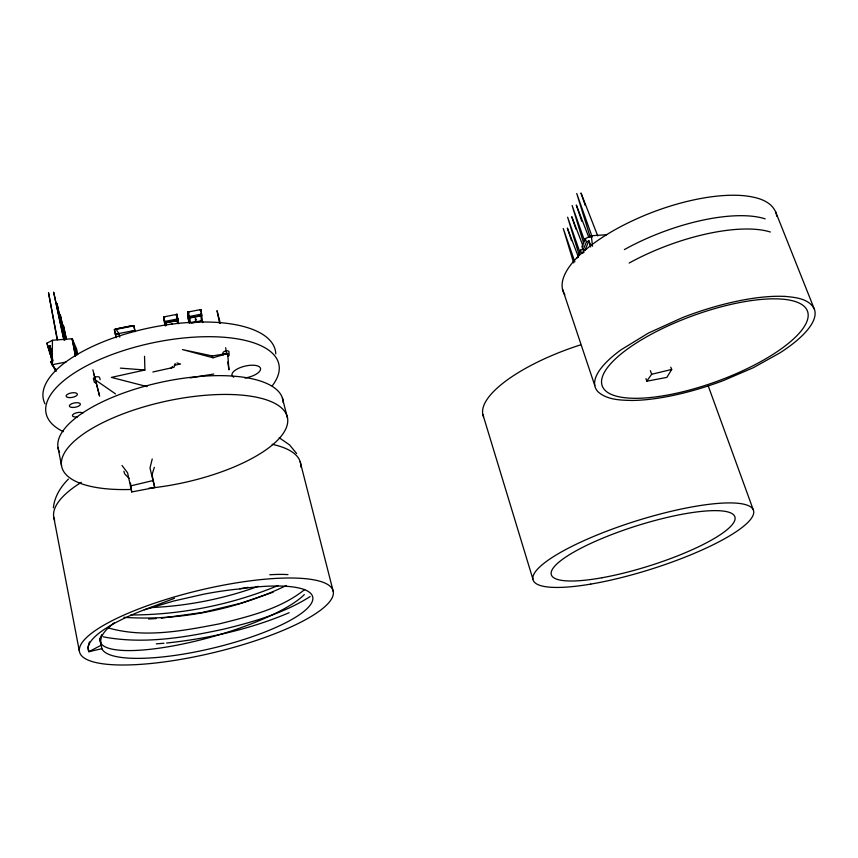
<?xml version="1.0" encoding="UTF-8"?>
<svg xmlns="http://www.w3.org/2000/svg" width="858" height="858" viewBox="0 0 858 858"><rect width="100%" height="100%" fill="white"/><g stroke="black" fill="none" stroke-linecap="round" stroke-linejoin="round"><path stroke-width="1.29" d="M77.713 354.257L76.652 349.045L72.158 338.738L52.456 340.272L52.134 364.725L56.017 370.999L50.536 361.454L52.134 364.725L65.991 362.055M178.625 323.723L176.973 314.339L163.728 316.913L164.747 316.945L163.835 317.589L164.725 323.97M175.933 314.779L176.973 314.339L175.933 314.779L177.059 315.025M171.879 323.927L171.418 324.26L172.447 324.185M175.214 363.513L174.013 367.288L152.853 371.986M53.389 507.85C54.408 496.739 60.693 486.797 68.425 479.054M189.146 316.945L188.631 312.13L187.72 312.773L188.374 319.197L187.645 312.098L200.804 309.545L202.638 322.587L202.113 320.356M195.656 319.176L195.763 319.165M200.761 309.781L199.753 309.974M152.22 458.966L149.989 468.06L154.719 487.569L131.746 491.945L127.585 472.822L122.008 465.465M196.15 319.98L195.345 320.077L196.182 319.809M154.354 467.32L152.038 474.603L154.719 487.569M577.198 257.936L580.426 250.204L582.818 249.077M606.692 234.738L591.344 235.746L585.274 238.631L581.938 246.6L583.097 249.957L584.92 250.268L588.92 240.841L590.583 245.635M583.097 249.957L586.443 242.02L588.92 240.841L590.669 246.965M195.742 318.79L195.131 319.015M171.965 323.605L171.353 323.82M89.436 641.923L88.02 647.114L88.867 651.715L101.888 648.669A108.58 26.577 -13.5 0 0 203.453 650.267A108.58 26.577 -13.5 0 0 311.261 603.517A108.58 26.577 -13.5 0 0 239.65 588.92A110.564 27.102 -13.3 0 0 203.786 594.176L173.702 601.018L144.283 609.802A121.686 29.794 -13.5 0 0 88.867 651.715L101.201 645.184C98.262 635.563 107.915 627.981 114.436 622.618M171.536 324.185L172.319 324.088M670.752 367.192L671.696 369.444L666.88 377.391L646.728 381.199L646.01 378.646M164.972 325.45L165.776 324.131L164.768 324.335L164.972 325.45L163.728 316.913L164.747 316.945M646.728 381.199L651.662 374.27L671.696 369.444M170.839 368.414L172.458 366.484M304.729 589.5C280.545 609.073 249.067 616.355 219.487 623.841C183.129 630.812 144.262 638.416 107.904 627.799M586.464 248.97C603.989 234.717 624.109 223.992 644.873 215.272A115.798 44.391 -20.9 0 1 745.602 195.881C756.863 197.329 770.613 200.493 775.664 211.958L814.36 309.148A111.733 35.704 -20 0 1 779.868 352.906L753.431 367.653L723.273 380.62A119.573 38.395 -20 0 1 631.928 400.461C620.42 400.193 607.367 399.946 598.208 391.977A111.733 35.832 -19.9 0 1 621.149 349.732L648.455 333.043L682.089 317.771A118.726 37.924 -19.9 0 1 785.006 296.428M165.776 324.131L164.768 324.335M310.146 596.567C284.223 613.084 254.204 621.61 224.624 628.946C185.564 637.387 144.745 644.379 104.955 637.162M286.368 585.499C236.315 609.684 179.333 621.106 123.863 617.32M49.571 351.78L50.064 354.247L46.922 343.179L52.456 340.272M47.662 346.911L49.925 345.72L51.137 349.463M115.669 335.424L116.162 337.677L114.404 329.654L115.841 328.904L119.08 333.944L115.38 334.202L114.404 329.654L115.841 328.904M584.019 252.402L581.574 253.55L580.426 250.204M289.157 612.709C250.257 629.246 208.505 638.577 166.57 643.028M278.249 585.478C231.703 604.697 181.21 614.918 130.845 614.971M273.155 592.224L240.669 603.271L204 612.076M258.247 586.325C223.52 598.905 186.808 606.188 149.893 607.603M174.464 598.326L144.283 609.802M131.392 331.553L134.888 330.405L133.891 325.868L132.25 325.718L133.891 325.868L134.985 331.66M227.649 353.421L212.269 355.952L182.443 349.581L213.063 357.775L227.649 353.421L228.947 369.852L227.788 362.044M130.491 485.928L153.528 480.437M144.541 356.284L144.895 370.012L111.379 377.402L147.126 386.604M200.901 315.379L201.394 320.774L190.358 322.93L189.79 317.535L201.008 315.83L201.877 314.039L188.706 316.602L189.414 323.123M191.699 323.134L202.499 321.031M187.612 312.323L188.631 312.13L187.645 312.098L189.103 322.898M114.404 329.654L133.891 325.868M166.366 325.579L165.916 322.361L177.198 320.645L178.024 318.865L164.768 321.439L165.422 325.943M188.878 318.189L202.027 315.626M164.993 323.016L178.217 320.442M188.406 319.551L189.404 319.358L188.406 319.551L188.578 320.667M115.38 334.202L134.888 330.405M174.228 365.272L180.577 364.039L176.92 362.977M204.247 612.226L161.293 618.146M190.144 377.895L213.792 374.034M163.975 643.264L156.295 643.854M156.145 618.554L148.563 619.004M120.367 368.125L144.895 370.012M785.027 296.407C795.452 297.394 809.126 298.52 814.36 309.148M103.325 636.775L104.129 636.979M279.193 437.73L289.532 444.884L296.621 453.496M115.508 393.886L95.356 379.933L92.878 369.766M129.032 478.399L124.624 473.766L123.884 471.267M212.269 355.952L213.063 357.775M597.736 235.896L580.995 193.007L585.21 205.384M588.845 237.409L576.308 205.03L581.821 221.343M583.118 246.267L571.76 216.699L575.933 229.097M578.496 257.282L567.342 228.046L571.546 240.626M708.333 386.186L753.185 509.588M650.375 370.688L651.662 374.27M592.192 236.958L576.737 193.49L590.272 237.355M584.577 240.851L572.114 205.512L583.805 243.629M579.858 252.134L567.621 217.192L579.107 254.847M574.839 261.862L563.256 228.539L573.68 262.923M585.274 238.631L586.443 242.02M562.473 288.985L594.808 385.617M55.513 368.511L56.274 370.86M46.922 343.179L49.335 350.547M51.973 358.644L50.418 353.882L51.92 359.931M54.236 367.063L55.373 370.635M75.375 356.338L72.158 338.738L77.134 354.901M482.829 414.36L532.904 579.096M75.579 356.006L72.158 338.738L73.563 343.726M220.302 323.219L217.031 310.671L219.584 323.23M100.161 379.708L99.592 377.509A3.142 1.287 -10.6 0 0 96.171 376.876A3.142 1.287 -10.6 0 0 93.425 378.743L94.316 382.035A3.132 1.266 -10.6 0 0 96.536 382.786M72.158 338.738L74.067 346.171M300.161 461.679L333.29 591.634A130.437 31.96 -13.5 0 1 147.63 663.802A130.437 31.96 -13.5 0 1 138.095 609.18A130.437 31.96 -13.5 0 1 333.29 591.634M282.336 397.79L287.559 418.339M94.691 376.737L95.345 379.322M96.332 383.194L99.603 396.106L93.854 373.756M189.79 317.535L188.706 316.602L187.645 312.098M165.916 322.361L164.768 321.439L163.728 316.913M65.487 338.824L60.167 314.382L65.39 338.835M64.897 339.94L56.96 303.432L64.736 339.929M64.018 339.854L53.646 292.138L63.771 339.725M118.983 333.494L119.766 337.14M99.871 638.416L101.888 648.669M57.969 447.436L61.551 465.776M53.775 517.256L79.311 650.954M57.475 339.736L48.52 292.76L57.154 339.639M225.654 347.715L226.619 354.225M130.47 483.108L131.746 491.945M177.177 316.237L177.606 319.562M177.091 320.184L177.499 323.412M176.973 314.339L177.585 319.23M177.166 316.355L177.606 320.055M591.344 235.746L592.503 246.225M201.147 313.674L201.373 315.905M200.804 309.545L201.029 312.001M223.134 355.094L222.994 352.853A3.046 1.266 -13 0 1 225.911 350.976A3.046 1.266 -13 0 1 228.968 351.651L229.15 355.03A3.035 1.244 -13 0 1 227.724 356.424M239.822 588.76A108.827 25.118 -15.8 0 1 248.026 587.344M304.311 594.562A108.58 25.386 -15.6 0 1 178.282 644.916A108.58 25.386 -15.6 0 1 101.93 634.502M269.809 574.763A108.58 25.386 -15.6 0 1 287.966 574.613M272.179 444.315A126.319 41.699 -12.6 0 1 300.783 466.956M54.676 520.248A126.319 41.699 -12.6 0 1 81.306 482.335M130.813 489.468A115.487 41.667 -12.3 0 1 101.072 423.52A115.487 41.667 -12.3 0 1 284.513 411.186A115.487 41.667 -12.3 0 1 148.852 488.256M59.599 452.348A114.972 42.825 -12.2 0 1 159.738 382.55A114.972 42.825 -12.2 0 1 283.258 402.745M63.363 431.66A118.951 47.018 -11.9 0 1 150.332 343.35A118.951 47.018 -11.9 0 1 272.243 385.81M44.97 403.786A118.533 47.93 -11.8 0 1 147.49 328.324A118.533 47.93 -11.8 0 1 275.772 353.893M233.762 377.209A14.65 5.834 -13.4 0 1 241.913 366.999A14.65 5.834 -13.4 0 1 260.51 368.35A14.65 5.834 -13.4 0 1 244.98 378.024M77.574 416.902A5.523 2.134 -10.5 0 1 72.458 415.744A5.523 2.134 -10.5 0 1 76.555 412.795A5.523 2.134 -10.5 0 1 82.904 413.073M564.875 294.777A108.966 41.945 -20.9 0 1 586.443 248.97M775.696 211.947A108.977 41.785 -21 0 1 776.683 216.216M624.367 249.603A111.722 41.495 -20.7 0 1 765.164 218.854M629.129 263.052A112.098 40.68 -20.6 0 1 770.355 232.003M483.601 416.827A110.907 36.54 -18.4 0 1 580.566 344.873M52.81 360.274L52.134 364.725L49.925 345.72L52.81 360.274M172.05 323.702L171.986 323.756M131.177 325.911L116.892 328.796L131.177 325.911M66.398 339.307L63.278 324.989L66.356 339.35M602.026 577.745A96.214 20.989 -17.5 0 0 734.92 516.966A96.214 20.989 -17.5 0 0 592.438 542.642A96.214 20.989 -17.5 0 0 602.026 577.745M69.176 397.597A5.706 2.274 -10.2 0 0 77.381 394.197A5.706 2.274 -10.2 0 0 68.704 393.672A5.706 2.274 -10.2 0 0 69.176 397.597M72.319 407.453A5.609 2.199 -10.4 0 0 80.395 404.129A5.609 2.199 -10.4 0 0 71.868 403.668A5.609 2.199 -10.4 0 0 72.319 407.453M658.965 396.46A109.213 34.953 -20 0 0 807.989 313.073A109.213 34.953 -20 0 0 647.629 336.25A109.213 34.953 -20 0 0 658.965 396.46M590.722 584.105A115.551 25.236 -17.5 0 0 753.689 511.336A115.551 25.236 -17.5 0 0 585.446 539.972A115.551 25.236 -17.5 0 0 590.722 584.105"/></g></svg>
